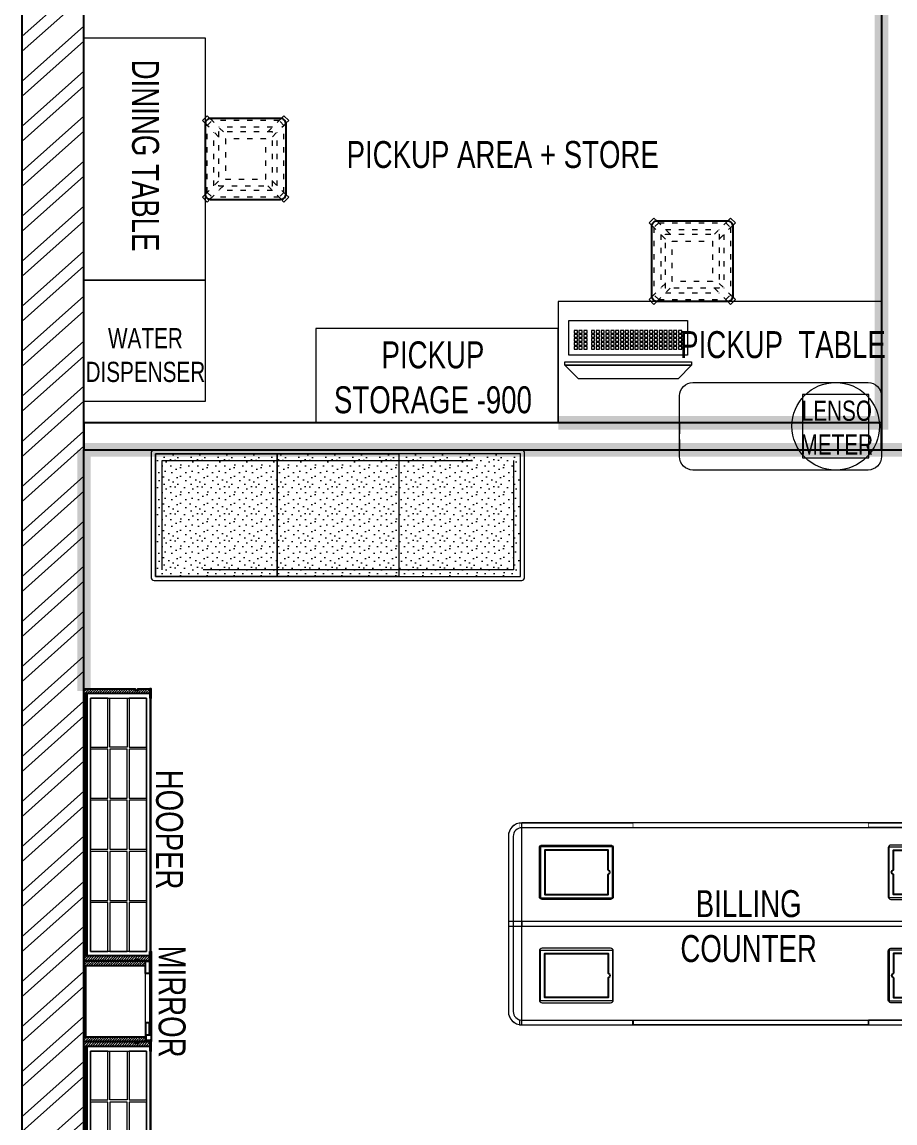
# Model space of a CAD drawing. Header units: feet. Extents: x 4257294 to 4264987, y -5465503 to -5449918.
# Drawn here: x 4258154 to 4261394, y -5458066 to -5453979 of the extents above; entities that cross this region are included whole.
import ezdxf

# ---------------------------------------------------------------- set-up
doc = ezdxf.new("R2010")
doc.units = ezdxf.units.FT
doc.header["$LTSCALE"] = 33
doc.header["$MEASUREMENT"] = 0
for name, pattern in [('a_p6_plan_L18$0$HIDDEN', [0.375, 0.25, -0.125]), ('ACAD_ISO03W100', [30, 12, -18]), ('HIDDEN2', [4.7625, 3.175, -1.5875]), ('HIDDENX2', [0.75, 0.5, -0.25])]:
    doc.linetypes.add(name, pattern=pattern)
doc.layers.add('A-WALL', color=1, linetype='Continuous')
for name, color, linetype, lineweight in [('LENS-DIM', 252, 'Continuous', 5), ('LENS-HATCH', 251, 'Continuous', 5), ('LENS-PARTITION', 21, 'Continuous', 25), ('LENS-TEXT', 31, 'Continuous', 5), ('LENS_CURTAIN', 5, 'a_p6_plan_L18$0$HIDDEN', 9), ('LENS_TEXT', 31, 'Continuous', 5), ('LK-EQPMT', 3, 'Continuous', 18), ('LK-FF&E FLOOR', 1, 'Continuous', 9), ('LK-FF&E WALL', 1, 'Continuous', 9), ('LK-FLUTTED FINISH', 20, 'Continuous', 30), ('LK-IT', 3, 'Continuous', 18), ('LK-MIRROR', 133, 'Continuous', 13), ('LK-TILES FINISH', 251, 'Continuous', 5), ('LN-ELEVATION-1', 81, 'Continuous', 25), ('LN-ELEVATION-2', 103, 'Continuous', 20), ('LN-ELEVATION-3', 125, 'Continuous', 18), ('LN-ELEVATION-4', 145, 'Continuous', 13), ('LN-ELEVATION-5', 167, 'Continuous', 5), ('LN-HATCH', 251, 'Continuous', 0), ('PLANO-TXT', 252, 'Continuous', 5)]:
    doc.layers.add(name, color=color, linetype=linetype, lineweight=lineweight)
doc.styles.add('LK TXT', font='GILC____.TTF', dxfattribs={"height": 100})
pattern_1 = [(45, (7858558.917, 3503823.203), (-4.4901280605, 4.4901280605), [])]

# ---------------------------------------------------------------- blocks, each defined once
blk = doc.blocks.new('CLENS 600 TYPE 6')
at = {"layer": 'LN-ELEVATION-1', "ltscale": 0.5}
blk.add_lwpolyline([(130, -225), (-130, -225, -0.414214), (-150, -205), (-150, 55, -0.414214), (-130, 75), (130, 75, -0.414214), (150, 55), (150, -205, -0.414214)], format="xyb", close=True, dxfattribs=at)
at = {"layer": 'LN-ELEVATION-3', "linetype": 'ACAD_ISO03W100', "ltscale": 0.05}
for p, q in [((-100, 7.3), (-142.4, 49.7)), ((-142.4, -199.7), (-142.4, 49.7)), ((-82.3, 25), (-124.7, 67.4)), ((124.7, 67.4), (-124.7, 67.4)), ((99.7, 42.4), (-99.7, 42.4)), ((82.3, 25), (124.7, 67.4)), ((100, 7.3), (142.4, 49.7)), ((142.4, -199.7), (142.4, 49.7)), ((-117.4, -174.7), (-117.4, 24.7)), ((117.4, -174.7), (117.4, 24.7)), ((-100, -157.3), (-142.4, -199.7)), ((100, -157.3), (142.4, -199.7)), ((-82.3, -175), (-124.7, -217.4)), ((99.7, -192.4), (-99.7, -192.4)), ((82.3, -175), (124.7, -217.4)), ((124.7, -217.4), (-124.7, -217.4))]:
    blk.add_line(p, q, dxfattribs=at)
for points in [[(-132.2, 74.9), (-124.7, 67.4), (-142.4, 49.7), (-149.9, 57.2)], [(132.2, 74.9), (124.7, 67.4), (142.4, 49.7), (149.9, 57.2)], [(-132.2, -224.9), (-124.7, -217.4), (-142.4, -199.7), (-149.9, -207.2)], [(132.2, -224.9), (124.7, -217.4), (142.4, -199.7), (149.9, -207.2)]]:
    blk.add_lwpolyline(points, dxfattribs=at)
for points in [[(100, -175), (-100, -175), (-100, 25), (100, 25)], [(75, -150), (-75, -150), (-75, 0), (75, 0)]]:
    blk.add_lwpolyline(points, close=True, dxfattribs=at)
at = {"layer": 'LN-ELEVATION-5', "ltscale": 0.5}
for points in [[(-149.9, 57.2), (-160.1, 67.4), (-142.4, 85.1), (-132.2, 74.9)], [(149.9, 57.2), (160.1, 67.4), (142.4, 85.1), (132.2, 74.9)], [(-149.9, -207.2), (-160.1, -217.4), (-142.4, -235.1), (-132.2, -224.9)], [(149.9, -207.2), (160.1, -217.4), (142.4, -235.1), (132.2, -224.9)]]:
    blk.add_lwpolyline(points, dxfattribs=at)
blk = doc.blocks.new('*U25')
at = {"layer": 'LK-EQPMT', "ltscale": 12}
blk.add_lwpolyline([(6, 4.9), (-6, 4.9), (-6, -4.9), (6, -4.9)], close=True, dxfattribs=at)
blk = doc.blocks.new('*U26')
at = {"color": 0, "linetype": 'ByBlock', "lineweight": -2}
for p in [(0, 0), (18, 0), (35.9, 0), (53.9, 0), (71.8, 0), (89.8, 0), (107.8, 0), (125.7, 0), (143.7, 0), (161.6, 0), (179.6, 0), (197.6, 0), (215.5, 0), (233.5, 0), (251.4, 0), (269.4, 0), (287.4, 0), (305.3, 0), (323.3, 0), (0, -14.7), (0, -29.5), (0, -44.2), (18, -14.7), (18, -29.5), (18, -44.2), (35.9, -14.7), (35.9, -29.5), (35.9, -44.2), (53.9, -14.7), (53.9, -29.5), (53.9, -44.2), (71.8, -14.7), (71.8, -29.5), (71.8, -44.2), (89.8, -14.7), (89.8, -29.5), (89.8, -44.2), (107.8, -14.7), (107.8, -29.5), (107.8, -44.2), (125.7, -14.7), (125.7, -29.5), (125.7, -44.2), (143.7, -14.7), (143.7, -29.5), (143.7, -44.2), (161.6, -14.7), (161.6, -29.5), (161.6, -44.2), (179.6, -14.7), (179.6, -29.5), (179.6, -44.2), (197.6, -14.7), (197.6, -29.5), (197.6, -44.2), (215.5, -14.7), (215.5, -29.5), (215.5, -44.2), (233.5, -14.7), (233.5, -29.5), (233.5, -44.2), (251.4, -14.7), (251.4, -29.5), (251.4, -44.2), (269.4, -14.7), (269.4, -29.5), (269.4, -44.2), (287.4, -14.7), (287.4, -29.5), (287.4, -44.2), (305.3, -14.7), (305.3, -29.5), (305.3, -44.2), (323.3, -14.7), (323.3, -29.5), (323.3, -44.2), (0, -59), (18, -59), (35.9, -59), (53.9, -59), (71.8, -59), (89.8, -59), (107.8, -59), (125.7, -59), (143.7, -59), (161.6, -59), (179.6, -59), (197.6, -59), (215.5, -59), (233.5, -59), (251.4, -59), (269.4, -59), (287.4, -59), (305.3, -59), (323.3, -59)]:
    blk.add_blockref('*U25', p, dxfattribs=at)
blk = doc.blocks.new('*U23')
at = {"layer": 'LK-EQPMT', "ltscale": 12}
blk.add_lwpolyline([(6, 4.9), (-6, 4.9), (-6, -4.9), (6, -4.9)], close=True, dxfattribs=at)
blk = doc.blocks.new('*U24')
at = {"color": 0, "linetype": 'ByBlock', "lineweight": -2}
for p in [(0, 0), (18, 0), (35.9, 0), (0, -14.7), (0, -29.5), (0, -44.2), (18, -14.7), (18, -29.5), (18, -44.2), (35.9, -14.7), (35.9, -29.5), (35.9, -44.2), (0, -59), (18, -59), (35.9, -59)]:
    blk.add_blockref('*U23', p, dxfattribs=at)
blk = doc.blocks.new('*U18')
at = {"ltscale": 12}
blk.add_lwpolyline([(8, 0), (8, 129.1), (448, 129.1), (448, 0)], close=True, dxfattribs=at)
for name, p in [('*U26', (35.2, 101.6)), ('*U24', (386.6, 101.6))]:
    blk.add_blockref(name, p)
blk = doc.blocks.new('Pickup table PC')
at = {"layer": 'LN-ELEVATION-2', "ltscale": 0.5}
for points in [[(470, 50), (0, 50), (0, 62), (470, 62)], [(420, 0), (50, 0), (0, 50), (470, 50)]]:
    blk.add_lwpolyline(points, close=True, dxfattribs=at)
blk = doc.blocks.new('3 seater Bench 1385')
at = {"layer": 'LENS-HATCH', "lineweight": 0}
h = blk.add_hatch(dxfattribs=at)
h.set_pattern_fill('STIP1', color=177, scale=100, angle=270, pattern_type=2)
h.set_pattern_definition([(270, (6617025.25, -170439.11), (100, -2e-13), [0, -100]), (270, (6617009.25, -170451.11), (100, -2e-13), [0, -100]), (270, (6616985.25, -170446.11), (100, -2e-13), [0, -100]), (270, (6616962.25, -170481.11), (100, -2e-13), [0, -100]), (270, (6616998.25, -170478.11), (100, -2e-13), [0, -100]), (270, (6617022.25, -170505.11), (100, -2e-13), [0, -100]), (270, (6617029.25, -170470.11), (100, -2e-13), [0, -100]), (270, (6616988.25, -170512.11), (100, -2e-13), [0, -100]), (270, (6616956.25, -170507.11), (100, -2e-13), [0, -100]), (270, (6616941.25, -170433.11), (100, -2e-13), [0, -100]), (270, (6616961.25, -170451.11), (100, -2e-13), [0, -100]), (270, (6616942.25, -170465.11), (100, -2e-13), [0, -100]), (270, (6617006.25, -170526.11), (100, -2e-13), [0, -100]), (270, (6616981.25, -170494.11), (100, -2e-13), [0, -100]), (270, (6617014.25, -170486.11), (100, -2e-13), [0, -100]), (270, (6617005.25, -170503.11), (100, -2e-13), [0, -100]), (270, (6616978.25, -170467.11), (100, -2e-13), [0, -100]), (270, (6617032.25, -170495.11), (100, -2e-13), [0, -100]), (270, (6616973.25, -170526.11), (100, -2e-13), [0, -100]), (270, (6616943.25, -170523.11), (100, -2e-13), [0, -100])])
h.paths.add_polyline_path([(677.5, 227.5), (225.8, 227.5), (225.8, -227.5), (677.5, -227.5)])
h.paths.add_polyline_path([(-225.8, 227.5), (225.8, 227.5), (225.8, -227.5), (-225.8, -227.5)])
h.paths.add_polyline_path([(-677.5, 227.5), (-225.8, 227.5), (-225.8, -227.5), (-677.5, -227.5)])
at = {"layer": 'LN-ELEVATION-2', "ltscale": 0.5}
for points in [[(-677.5, 227.5), (-225.8, 227.5), (-225.8, -227.5), (-677.5, -227.5)], [(-225.8, 227.5), (225.8, 227.5), (225.8, -227.5), (-225.8, -227.5)], [(677.5, 227.5), (225.8, 227.5), (225.8, -227.5), (677.5, -227.5)]]:
    blk.add_lwpolyline(points, close=True, dxfattribs=at)
at = {"layer": 'LN-ELEVATION-5', "ltscale": 0.5}
blk.add_lwpolyline([(682.5, 242.5), (-682.5, 242.5, 0.414214), (-692.5, 232.5), (-692.5, -232.5, 0.414214), (-682.5, -242.5), (682.5, -242.5, 0.414214), (692.5, -232.5), (692.5, 232.5, 0.414214)], format="xyb", close=True, dxfattribs=at)
blk.add_lwpolyline([(677.5, 227.5), (-677.5, 227.5), (-677.5, -227.5), (677.5, -227.5)], close=True, dxfattribs=at)
at = {"layer": 'LN-ELEVATION-5', "linetype": 'HIDDEN2', "ltscale": 11}
blk.add_lwpolyline([(-652.5, 202.5), (652.5, 202.5), (652.5, -202.5), (-652.5, -202.5)], close=True, dxfattribs=at)
blk = doc.blocks.new('A$C6d6d0015')
at = {"layer": 'LN-HATCH'}
h = blk.add_hatch(dxfattribs=at)
h.set_pattern_fill('ANSI32', color=256, scale=333, angle=180)
h.set_pattern_definition([(225, (-10889854.33, 5277385.66), (88.2999593, -88.2999593), []), (225, (-10889913.2, 5277385.66), (88.2999593, -88.2999593), [])])
h.paths.add_polyline_path([(-1835.7, -3870), (-2065.3, -3883.5), (-1721.4, -9722.8), (-1491, -9722.8)])
h.paths.add_polyline_path([(-2160.8, 1650.4), (-2391.2, 1650.4), (-2088.8, -3484.2), (-1859.2, -3470.7)])
h.paths.add_polyline_path([(-2283.8, 4662.4), (2888.5, 5182.2), (2888.5, 5413.3), (-2580.5, 4863.8), (-2415.7, 2065.4), (-2130.8, 2065.4)])
h.paths.add_polyline_path([(3358.9, 5062.2), (3128.5, 5062.2), (3293.1, 2267), (3522.7, 2280.5)])
h.paths.add_polyline_path([(3546.2, 1881.2), (3316.6, 1867.7), (3624.7, -3363.2), (3854.3, -3349.7)])
h.paths.add_polyline_path([(3877.2, -3739.1), (3647.6, -3752.6), (3872.8, -7576), (4102.4, -7562.4)])
h.paths.add_polyline_path([(4121.8, -7891.9), (3892.2, -7905.4), (3979.8, -9392.8), (4210.1, -9392.8)])
at = {"layer": 'A-WALL'}
for p, q in [((-1721.4, -9722.8), (-2580.5, 4863.8)), ((-1859.2, -3470.7), (-2160.8, 1650.4))]:
    blk.add_line(p, q, dxfattribs=at)
blk = doc.blocks.new('VC HD 1010')
at = {"layer": 'LN-HATCH', "ltscale": 0.5}
h = blk.add_hatch(dxfattribs=at)
h.set_pattern_fill('ANSI31', color=256, scale=2)
h.set_pattern_definition([(45, (3761554.586, 1795022.936), (-4.490128061, 4.490128061), [])])
h.paths.add_polyline_path([(-505.2, 24), (-505.2, -166), (-499.2, -166), (-499.2, -176), (-505.2, -176), (-505.2, -220), (-487.2, -220), (-487.2, 24)])
h = blk.add_hatch(dxfattribs=at)
h.set_pattern_fill('ANSI31', color=256, scale=2)
h.set_pattern_definition(pattern_1)
h.paths.add_polyline_path([(504.8, 24), (504.8, -166), (498.8, -166), (498.8, -176), (504.8, -176), (504.8, -220), (486.8, -220), (486.8, 24)])
h = blk.add_hatch(dxfattribs=at)
h.set_pattern_fill('ANSI31', color=256, scale=2)
h.set_pattern_definition([(45, (7858741.917, 3503823.203), (-4.4901280605, 4.4901280605), [])])
h.paths.add_polyline_path([(-470.2, -220), (-470.2, -226), (-505.2, -226), (-505.2, -220)])
h = blk.add_hatch(dxfattribs=at)
h.set_pattern_fill('ANSI31', color=256, scale=2)
h.set_pattern_definition(pattern_1)
h.paths.add_polyline_path([(476.8, -220), (476.8, -226), (511.8, -226), (511.8, -220)])
at = {"layer": 'LN-ELEVATION-1', "ltscale": 0.5}
for points in [[(-505.2, 24), (-505.2, -166), (-499.2, -166), (-499.2, -176), (-505.2, -176), (-505.2, -220), (-487.2, -220), (-487.2, 24)], [(486.8, 12), (-487.2, 12), (-487.2, 18), (486.8, 18)], [(504.8, 24), (504.8, -166), (498.8, -166), (498.8, -176), (504.8, -176), (504.8, -220), (486.8, -220), (486.8, 24)], [(-470.2, -220), (-470.2, -226), (-505.2, -226), (-505.2, -220)], [(469.8, -220), (469.8, -226), (504.8, -226), (504.8, -220)]]:
    blk.add_lwpolyline(points, close=True, dxfattribs=at)
at = {"layer": 'LN-ELEVATION-2', "ltscale": 0.5}
blk.add_lwpolyline([(470.2, 0), (-470.2, 0), (-470.2, -208), (470.2, -208)], close=True, dxfattribs=at)
at = {"layer": 'LN-ELEVATION-3', "ltscale": 0.5}
for p, q in [((-487.2, 24), (486.8, 24)), ((-470.2, -220), (469.8, -220)), ((469.8, -226), (-470.2, -226))]:
    blk.add_line(p, q, dxfattribs=at)
for points in [[(-470.2, 0), (-288.5, 0), (-288.5, -64), (-470.2, -64)], [(-280.5, 0), (-98.8, 0), (-98.8, -64), (-280.5, -64)], [(-90.8, 0), (90.8, 0), (90.8, -64), (-90.8, -64)], [(98.8, 0), (280.5, 0), (280.5, -64), (98.8, -64)], [(288.5, 0), (470.2, 0), (470.2, -64), (288.5, -64)], [(-470.2, -136), (-288.5, -136), (-288.5, -72), (-470.2, -72)], [(-280.5, -72), (-98.8, -72), (-98.8, -136), (-280.5, -136)], [(-90.8, -72), (90.8, -72), (90.8, -136), (-90.8, -136)], [(98.8, -72), (280.5, -72), (280.5, -136), (98.8, -136)], [(288.5, -72), (470.2, -72), (470.2, -136), (288.5, -136)], [(-470.2, -144), (-288.5, -144), (-288.5, -208), (-470.2, -208)], [(-280.5, -144), (-98.8, -144), (-98.8, -208), (-280.5, -208)], [(-90.8, -144), (90.8, -144), (90.8, -208), (-90.8, -208)], [(98.8, -144), (280.5, -144), (280.5, -208), (98.8, -208)], [(288.5, -144), (470.2, -144), (470.2, -208), (288.5, -208)]]:
    blk.add_lwpolyline(points, close=True, dxfattribs=at)
blk = doc.blocks.new('MIRROR')
at = {"layer": 'LN-HATCH', "ltscale": 0.5}
h = blk.add_hatch(dxfattribs=at)
h.set_pattern_fill('ANSI31', color=256, scale=2)
h.set_pattern_definition([(45, (4060433.7416, 1708720.787), (-4.4901280605, 4.4901280605), [])])
h.paths.add_polyline_path([(212.9, 101.3), (230.9, 101.3), (230.9, -127.7), (212.9, -127.7)])
h.paths.add_polyline_path([(230.9, 95.3), (494.9, 95.3), (494.9, 101.3), (230.9, 101.3)])
h.paths.add_polyline_path([(512.9, 101.3), (494.9, 101.3), (494.9, -127.7), (512.9, -127.7)])
at = {"layer": 'Defpoints'}
blk.add_lwpolyline([(512.9, 101.3), (212.9, 101.3), (212.9, -148.7), (512.9, -148.7)], close=True, dxfattribs=at)
at = {"layer": 'LN-ELEVATION-1'}
for points in [[(212.9, 101.3), (230.9, 101.3), (230.9, -127.7), (212.9, -127.7)], [(230.9, 95.3), (494.9, 95.3), (494.9, 101.3), (230.9, 101.3)], [(512.9, 101.3), (494.9, 101.3), (494.9, -127.7), (512.9, -127.7)], [(259.9, -141.7), (259.9, -127.7), (214.9, -127.7), (214.9, -148.7), (223.9, -148.7), (223.9, -147.2), (216.4, -147.2), (216.4, -141.7)], [(442.9, -141.7), (442.9, -127.7), (487.9, -127.7), (487.9, -148.7), (478.9, -148.7), (478.9, -147.2), (486.4, -147.2), (486.4, -141.7)], [(504.9, -148.7), (504.9, -147.2), (509.4, -147.2), (509.4, -129.2), (487.9, -129.2), (487.9, -127.7), (510.9, -127.7), (510.9, -148.7)]]:
    blk.add_lwpolyline(points, close=True, dxfattribs=at)
at = {"layer": 'LN-ELEVATION-2', "color": 4, "lineweight": 0}
blk.add_lwpolyline([(216.4, -141.7), (486.4, -141.7), (486.4, -147.2), (216.4, -147.2)], close=True, dxfattribs=at)
at = {"layer": 'LN-ELEVATION-2'}
blk.add_lwpolyline([(259.9, -141.7), (442.9, -141.7), (442.9, -127.7), (259.9, -127.7)], close=True, dxfattribs=at)
at = {"layer": 'LN-ELEVATION-4', "ltscale": 0.5}
blk.add_line((478.9, -148.7), (223.9, -148.7), dxfattribs=at)
blk = doc.blocks.new('I-PAD Frame')
at = {"color": 3, "linetype": 'Continuous'}
blk.add_lwpolyline([(357868.7, -232321.1), (358122.7, -232321.1, 0.414214), (358132.7, -232311.1), (358132.7, -232129.1, 0.414214), (358122.7, -232119.1), (357868.7, -232119.1, 0.414214), (357858.7, -232129.1), (357858.7, -232311.1, 0.414214)], format="xyb", close=True, dxfattribs=at)
at = {"color": 3, "linetype": 'Continuous', "lineweight": 25}
blk.add_lwpolyline([(358113.2, -232229.7), (358113.2, -232302.1), (357878.2, -232302.1), (357878.2, -232138.1), (358113.2, -232138.1), (358113.2, -232210.6, 0.327538), (358114.6, -232212.5, -0.733799), (358114.6, -232227.8, 0.327538)], format="xyb", close=True, dxfattribs=at)
blk = doc.blocks.new('Billing Counter 1800')
at = {"color": 5, "linetype": 'HIDDENX2', "ltscale": 0.025}
for p, q in [((-850, -375), (-850, 375)), ((850, -375), (850, 375))]:
    blk.add_line(p, q, dxfattribs=at)
at = {"color": 0, "linetype": 'Continuous'}
for p, q in [((850, 375), (-850, 375)), ((900, -325), (900, 325)), ((-850, -375), (850, -375))]:
    blk.add_line(p, q, dxfattribs=at)
at = {"color": 2, "linetype": 'Continuous'}
blk.add_line((849, -375), (850, -375), dxfattribs=at)
at = {"color": 2, "linetype": 'HIDDENX2', "ltscale": 0.025}
for points in [[(-858, 375), (-437.4, 375), (-437.4, 358), (-858, 358)], [(435.3, 375), (-435.3, 375), (-435.3, 358), (435.3, 358)], [(437.3, 375), (857.9, 375), (857.9, 358), (437.3, 358)], [(-858, -375), (-437.4, -375), (-437.4, -358), (-858, -358)], [(435.3, -375), (-435.3, -375), (-435.3, -358), (435.3, -358)], [(437.3, -375), (857.9, -375), (857.9, -358), (437.3, -358)]]:
    blk.add_lwpolyline(points, close=True, dxfattribs=at)
at = {"color": 5, "linetype": 'Continuous'}
for points in [[(-780.9, 97.3), (-513.9, 97.3), (-513.9, 286.2), (-780.9, 286.2)], [(780.9, 97.3), (513.9, 97.3), (513.9, 286.2), (780.9, 286.2)], [(-780.9, -97.3), (-513.9, -97.3), (-513.9, -286.2), (-780.9, -286.2)], [(780.9, -97.3), (513.9, -97.3), (513.9, -286.2), (780.9, -286.2)]]:
    blk.add_lwpolyline(points, close=True, dxfattribs=at)
at = {"color": 5, "linetype": 'HIDDENX2', "ltscale": 0.025}
blk.add_lwpolyline([(850, 8.5), (-850, 8.5), (-850, -8.5), (850, -8.5)], close=True, dxfattribs=at)
at = {"color": 0, "linetype": 'Continuous'}
for centre, start, end in [((-850, 325), 90, 180), ((850, 325), 0, 90), ((850, -325), 270, 0)]:
    blk.add_arc(centre, 50, start, end, dxfattribs=at)
at = {"layer": 'LN-ELEVATION-2'}
blk.add_line((-900, 325), (-900, -325), dxfattribs=at)
for points in [[(850, 375), (-850, 375, 0.414214), (-900, 325), (-900, -325, 0.414214), (-850, -375), (850, -375, 0.414214), (900, -325), (900, 325, 0.414214)], [(850, 357), (-850, 357, 0.414214), (-882, 325), (-882, -325, 0.414214), (-850, -357), (850, -357, 0.414214), (882, -325), (882, 325, 0.414214)]]:
    blk.add_lwpolyline(points, format="xyb", close=True, dxfattribs=at)
blk.add_lwpolyline([(-900, -8.5), (900, -8.5), (900, 8.5), (-900, 8.5)], close=True, dxfattribs=at)
blk.add_arc((-850, -325), 50, 180, 270, dxfattribs=at)
at = {"color": 2, "linetype": 'Continuous', "xscale": -1, "rotation": 180}
blk.add_blockref('I-PAD Frame', (-358643.2, -232028.4), dxfattribs=at)
at = {"color": 2, "linetype": 'Continuous', "rotation": 180}
blk.add_blockref('I-PAD Frame', (358643.2, -232028.4), dxfattribs=at)
at = {"color": 2, "linetype": 'Continuous'}
blk.add_blockref('I-PAD Frame', (-358643.2, 232028.4), dxfattribs=at)
at = {"color": 2, "linetype": 'Continuous', "xscale": -1}
blk.add_blockref('I-PAD Frame', (358643.2, 232028.4), dxfattribs=at)
at = {"layer": 'LENS-TEXT', "color": 0, "linetype": 'Continuous', "ltscale": 3, "insert": (-7.9, -8.9), "char_height": 100, "attachment_point": 5, "style": 'LK TXT'}
blk.add_mtext_dynamic_manual_height_columns('BILLING COUNTER', width=353.056, gutter_width=0.5, heights=[0], dxfattribs=at)
blk = doc.blocks.new('Stool')
at = {"layer": 'LN-ELEVATION-1', "ltscale": 0.5}
blk.add_lwpolyline([(-130, 300), (130, 300, -0.414214), (150, 280), (150, 20, -0.414214), (130, 0), (-130, 0, -0.414214), (-150, 20), (-150, 280, -0.414214)], format="xyb", close=True, dxfattribs=at)
at = {"layer": 'LN-ELEVATION-3', "linetype": 'ACAD_ISO03W100', "ltscale": 0.05}
for p, q in [((-82.3, 250), (-124.7, 292.4)), ((-124.7, 292.4), (124.7, 292.4)), ((82.3, 250), (124.7, 292.4)), ((-100, 232.3), (-142.4, 274.7)), ((-142.4, 274.7), (-142.4, 25.3)), ((-117.4, 249.7), (-117.4, 50.3)), ((-99.7, 267.4), (99.7, 267.4)), ((100, 232.3), (142.4, 274.7)), ((117.4, 249.7), (117.4, 50.3)), ((142.4, 274.7), (142.4, 25.3)), ((-100, 67.7), (-142.4, 25.3)), ((-82.3, 50), (-124.7, 7.6)), ((82.3, 50), (124.7, 7.6)), ((100, 67.7), (142.4, 25.3)), ((-124.7, 7.6), (124.7, 7.6)), ((-99.7, 32.6), (99.7, 32.6))]:
    blk.add_line(p, q, dxfattribs=at)
for points in [[(-132.2, 299.9), (-124.7, 292.4), (-142.4, 274.7), (-149.9, 282.2)], [(132.2, 299.9), (124.7, 292.4), (142.4, 274.7), (149.9, 282.2)], [(-132.2, 0.1), (-124.7, 7.6), (-142.4, 25.3), (-149.9, 17.8)], [(132.2, 0.1), (124.7, 7.6), (142.4, 25.3), (149.9, 17.8)]]:
    blk.add_lwpolyline(points, dxfattribs=at)
for points in [[(-100, 250), (100, 250), (100, 50), (-100, 50)], [(-75, 225), (75, 225), (75, 75), (-75, 75)]]:
    blk.add_lwpolyline(points, close=True, dxfattribs=at)
at = {"layer": 'LN-ELEVATION-5', "ltscale": 0.5}
for points in [[(-149.9, 282.2), (-160.1, 292.4), (-142.4, 310.1), (-132.2, 299.9)], [(149.9, 282.2), (160.1, 292.4), (142.4, 310.1), (132.2, 299.9)], [(-149.9, 17.8), (-160.1, 7.6), (-142.4, -10.1), (-132.2, 0.1)], [(149.9, 17.8), (160.1, 7.6), (142.4, -10.1), (132.2, 0.1)]]:
    blk.add_lwpolyline(points, dxfattribs=at)

msp = doc.modelspace()

# ---------------------------------------------------------------- linework, layer by layer
at = {"layer": 'LENS-PARTITION'}
for points in [[(4261344.4, -5455567.1), (4261444.4, -5455567.1), (4261444.4, -5453476.3), (4261344.4, -5453476.3)], [(4261344.4, -5455467.1), (4258383.6, -5455467.1), (4258383.6, -5455567.1), (4261344.4, -5455567.1)]]:
    msp.add_lwpolyline(points, close=True, dxfattribs=at)
at = {"layer": 'LENS_CURTAIN', "ltscale": 5}
msp.add_lwpolyline([(4261344.4, -5455467.1), (4260594.4, -5455467.1), (4260594.4, -5455567.1), (4261344.4, -5455567.1)], close=True, dxfattribs=at)
at = {"layer": 'LK-EQPMT'}
msp.add_lwpolyline([(4261297.2, -5455597.1), (4261297.2, -5455362.1), (4261051.2, -5455362.1), (4261051.2, -5455597.1)], close=True, dxfattribs=at)
at = {"layer": 'LK-FF&E WALL'}
for points in [[(4258383.6, -5454937.3), (4258383.6, -5454037.3), (4258833.6, -5454037.3), (4258833.6, -5454937.3)], [(4258383.6, -5454937.3), (4258833.6, -5454937.3), (4258833.6, -5455387.3), (4258383.6, -5455387.3)], [(4260144.4, -5455467.1), (4261344.4, -5455467.1), (4261344.4, -5455017.1), (4260144.4, -5455017.1)], [(4260144.4, -5455467.1), (4260144.4, -5455117.1), (4259244.4, -5455117.1), (4259244.4, -5455467.1)]]:
    msp.add_lwpolyline(points, close=True, dxfattribs=at)
msp.add_lwpolyline([(4260594.4, -5455592.1), (4260594.4, -5455367.1, -0.414214), (4260644.4, -5455317.1), (4261294.4, -5455317.1, -0.414214), (4261344.4, -5455367.1), (4261344.4, -5455592.1, -0.414214), (4261294.4, -5455642.1), (4260644.4, -5455642.1, -0.414214)], format="xyb", close=True, dxfattribs=at)
msp.add_circle((4261174.2, -5455479.6), 162.5, dxfattribs=at)
at = {"layer": 'LK-FLUTTED FINISH', "linetype": 'ACAD_ISO03W100', "ltscale": 0.05, "const_width": 50}
msp.add_lwpolyline([(4262244.4, -5455567.1), (4258383.6, -5455567.1)], dxfattribs=at)
at = {"layer": 'LK-MIRROR', "linetype": 'ACAD_ISO03W100', "ltscale": 0.05, "const_width": 50}
msp.add_lwpolyline([(4258383.6, -5455567.1), (4258383.6, -5456462.9)], dxfattribs=at)
at = {"layer": 'LK-TILES FINISH', "color": 212, "linetype": 'ACAD_ISO03W100', "ltscale": 0.05, "const_width": 50}
msp.add_lwpolyline([(4261344.4, -5453576.3), (4261344.4, -5455467.1), (4260144.4, -5455467.1)], dxfattribs=at)

# ---------------------------------------------------------------- block references
at = {"layer": 'LENS-DIM', "color": 2, "rotation": 356.6296393189618}
msp.add_blockref('A$C6d6d0015', (4260443.6, -5455518.5), dxfattribs=at)
at = {"layer": 'LK-FF&E FLOOR'}
for name, p in [('3 seater Bench 1385', (4259326.1, -5455809.6)), ('Billing Counter 1800', (4260859, -5457326.9))]:
    msp.add_blockref(name, p, dxfattribs=at)
at = {"layer": 'LK-FF&E WALL', "xscale": -1}
for name, p, rotation in [('Stool', (4258833.6, -5454487.3), 270), ('VC HD 1010', (4258407.6, -5456959), 90), ('MIRROR', (4258484.9, -5457250.9), 90), ('VC HD 1010', (4258407.6, -5458269), 90)]:
    msp.add_blockref(name, p, dxfattribs=dict(at, rotation=rotation))
at = {"layer": 'LK-FF&E WALL', "rotation": 179.9999999999999}
msp.add_blockref('CLENS 600 TYPE 6', (4260641.9, -5454942.1), dxfattribs=at)
at = {"layer": 'LK-IT', "ltscale": 0.5, "rotation": 180}
msp.add_blockref('*U18', (4260631.9, -5455086.8), dxfattribs=at)
at = {"layer": 'LK-IT'}
msp.add_blockref('Pickup table PC', (4260168.9, -5455303), dxfattribs=at)

# ---------------------------------------------------------------- texts
at = {"layer": 'LENS-TEXT', "color": 0, "linetype": 'Continuous', "ltscale": 3, "insert": (4258611.6, -5454474.7), "char_height": 100, "attachment_point": 5, "rotation": 270, "style": 'LK TXT'}
msp.add_mtext_dynamic_manual_height_columns('DINING TABLE', width=783.964, gutter_width=1, heights=[0], dxfattribs=at)
at = {"layer": 'LENS-TEXT', "color": 0, "linetype": 'Continuous', "ltscale": 3, "attachment_point": 5, "style": 'LK TXT'}
for s, width, gutter_width, insert, char_height in [('PICKUP AREA + STORE', 1099.487, 1, (4259938.1, -5454471.6), 100), ('WATER \\PDISPENSER', 264.162, 0.75, (4258611.6, -5455215.8), 75), ('PICKUP \\PSTORAGE -900', 1099.487, 1, (4259679.1, -5455298.7), 100), ('PICKUP  TABLE  ', 783.964, 1, (4260978.7, -5455177.3), 100), ('LENSO\\PMETER', 353.056, 0.5, (4261178.5, -5455484.5), 75)]:
    msp.add_mtext_dynamic_manual_height_columns(s, width=width, gutter_width=gutter_width, heights=[0], dxfattribs=dict(at, insert=insert, char_height=char_height))
at = {"layer": 'LENS_TEXT', "linetype": 'Continuous', "ltscale": 3, "insert": (4258710, -5457615.3), "char_height": 100, "width": 324.474, "attachment_point": 5, "rotation": 270, "style": 'LK TXT'}
msp.add_mtext('{\\C7;MIRROR}', dxfattribs=at)
at = {"layer": 'PLANO-TXT', "linetype": 'Continuous', "ltscale": 3, "insert": (4258700.6, -5456976.8), "char_height": 100, "width": 271.785, "attachment_point": 5, "rotation": 270, "style": 'LK TXT'}
msp.add_mtext('HOOPER', dxfattribs=at)

doc.saveas('drawing.dxf')
